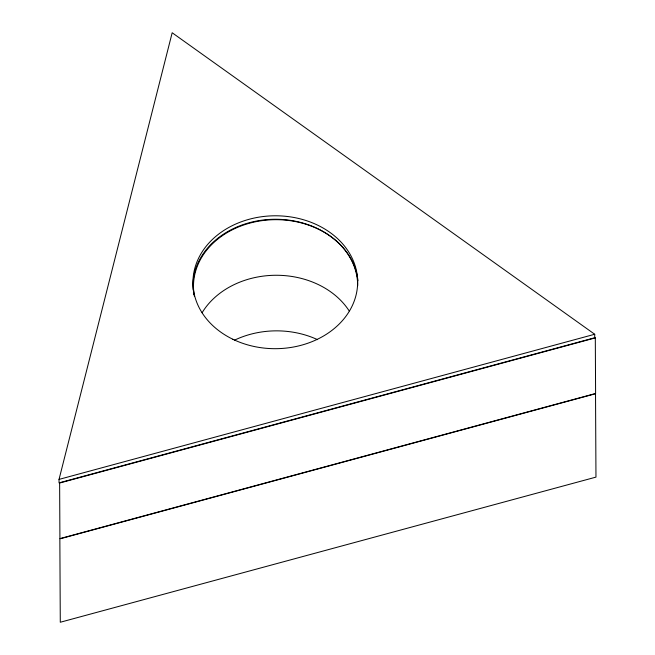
<?xml version="1.0" encoding="UTF-8"?>
<svg xmlns="http://www.w3.org/2000/svg" width="655" height="655" viewBox="0 0 655 655"><rect width="100%" height="100%" fill="white"/><g stroke="black" fill="none" stroke-linecap="round" stroke-linejoin="round"><path stroke-width="0.98" d="M59.032 479.394L172.175 32.75L594.715 334.263L594.732 337.743L59.048 482.866L59.032 479.394L594.715 334.263M234.351 340.248A82.35 66.45 -0.3 0 1 317.544 339.658M194.47 296.559A82.35 66.45 -0.3 0 1 266.282 220.145A82.35 66.45 -0.3 0 1 357.933 280.872M202.084 312.762A82.35 66.45 -0.3 0 1 275.002 275.272A82.35 66.45 -0.3 0 1 349.156 310.888M193.7 294.685A82.35 66.45 -0.3 0 1 193.43 292.834M193.135 290.075A82.35 66.45 -0.3 0 1 272.922 219.294A82.35 66.45 -0.3 0 1 357.671 285.899M595.305 337.898L59.63 483.03L59.916 538.615L595.6 393.483L595.305 337.898M595.526 393.745L59.851 538.877L60.285 622.25L595.968 477.118L595.526 393.745M232.803 339.233A82.35 66.45 -0.3 0 0 357.638 283.337A82.35 66.45 -0.3 0 0 235.473 224.149A82.35 66.45 -0.3 0 0 232.803 339.233"/></g></svg>
